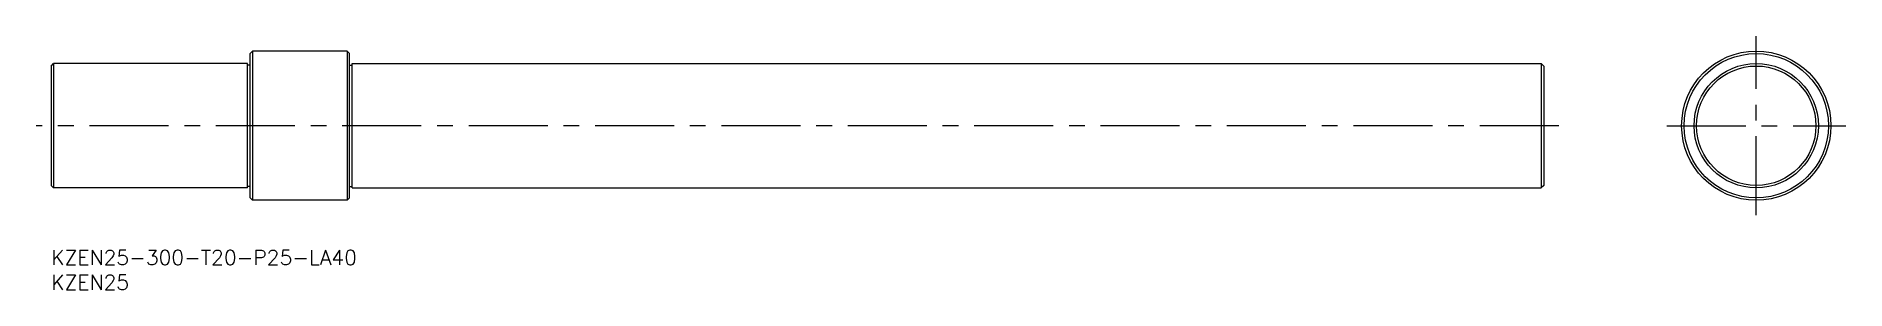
# Model space of a CAD drawing. Extents: x -3 to 361, y -8 to 43.
import ezdxf

# ---------------------------------------------------------------- set-up
doc = ezdxf.new("R2010")
doc.units = 0
doc.header["$LTSCALE"] = 0.5
doc.linetypes.add('CENTER', pattern=[50.8, 31.75, -6.35, 6.35, -6.35])
for name, color, linetype in [('MSM_CENTER', 1, 'CENTER'), ('MSM_CONTINUOUS', 7, 'CONTINUOUS'), ('MSM_PART_NUMBER', 7, 'CONTINUOUS')]:
    doc.layers.add(name, color=color, linetype=linetype)
doc.styles.get("Standard").update_dxf_attribs({"font": 'txt.shx', "height": 3, "bigfont": 'bigfont.shx'})

# ---------------------------------------------------------------- blocks, each defined once
blk = doc.blocks.new('*U6')
at = {"layer": 'MSM_PART_NUMBER'}
blk.add_text('KZEN25-300-T20-P25-LA40', height=3, dxfattribs=at).set_placement((0, -3))
blk = doc.blocks.new('*U7')
at = {"layer": 'MSM_PART_NUMBER'}
blk.add_text('KZEN25', height=3, dxfattribs=at).set_placement((0, -8))

msp = doc.modelspace()

# ---------------------------------------------------------------- linework, layer by layer
at = {"layer": 'MSM_CENTER'}
for p, q in [((342.7, 7), (342.7, 43)), ((303, 25), (-3, 25)), ((324.7, 25), (360.7, 25))]:
    msp.add_line(p, q, dxfattribs=at)
at = {"layer": 'MSM_CONTINUOUS'}
for p, q in [((0, 37), (0.5, 37.5)), ((0, 37), (0, 13)), ((39.5, 37.5), (0.5, 37.5)), ((0.5, 37.5), (0.5, 12.5)), ((39.5, 12.5), (39.5, 37.5)), ((40, 37.2), (39.5, 37.2)), ((40.5, 40), (40, 39.5)), ((40, 10.5), (40, 39.5)), ((59.5, 40), (40.5, 40)), ((40.5, 40), (40.5, 10)), ((59.5, 40), (60, 39.5)), ((59.5, 40), (59.5, 10)), ((60, 10.5), (60, 39.5)), ((60, 37.2), (60.5, 37.2)), ((60.5, 37.5), (299.5, 37.5)), ((60.5, 12.5), (60.5, 37.5)), ((299.5, 37.5), (299.5, 12.5)), ((300, 37), (299.5, 37.5)), ((300, 37), (300, 13)), ((0, 13), (0.5, 12.5)), ((39.5, 12.5), (0.5, 12.5)), ((40, 12.8), (39.5, 12.8)), ((60, 12.8), (60.5, 12.8)), ((60.5, 12.5), (299.5, 12.5)), ((300, 13), (299.5, 12.5)), ((40.5, 10), (40, 10.5)), ((59.5, 10), (40.5, 10)), ((59.5, 10), (60, 10.5))]:
    msp.add_line(p, q, dxfattribs=at)
for radius in [15, 14.5, 12.5, 12]:
    msp.add_circle((342.7, 25), radius, dxfattribs=at)

# ---------------------------------------------------------------- block references
for name in ['*U6', '*U7']:
    msp.add_blockref(name, (0, 0), dxfattribs=at)

doc.saveas('drawing.dxf')
